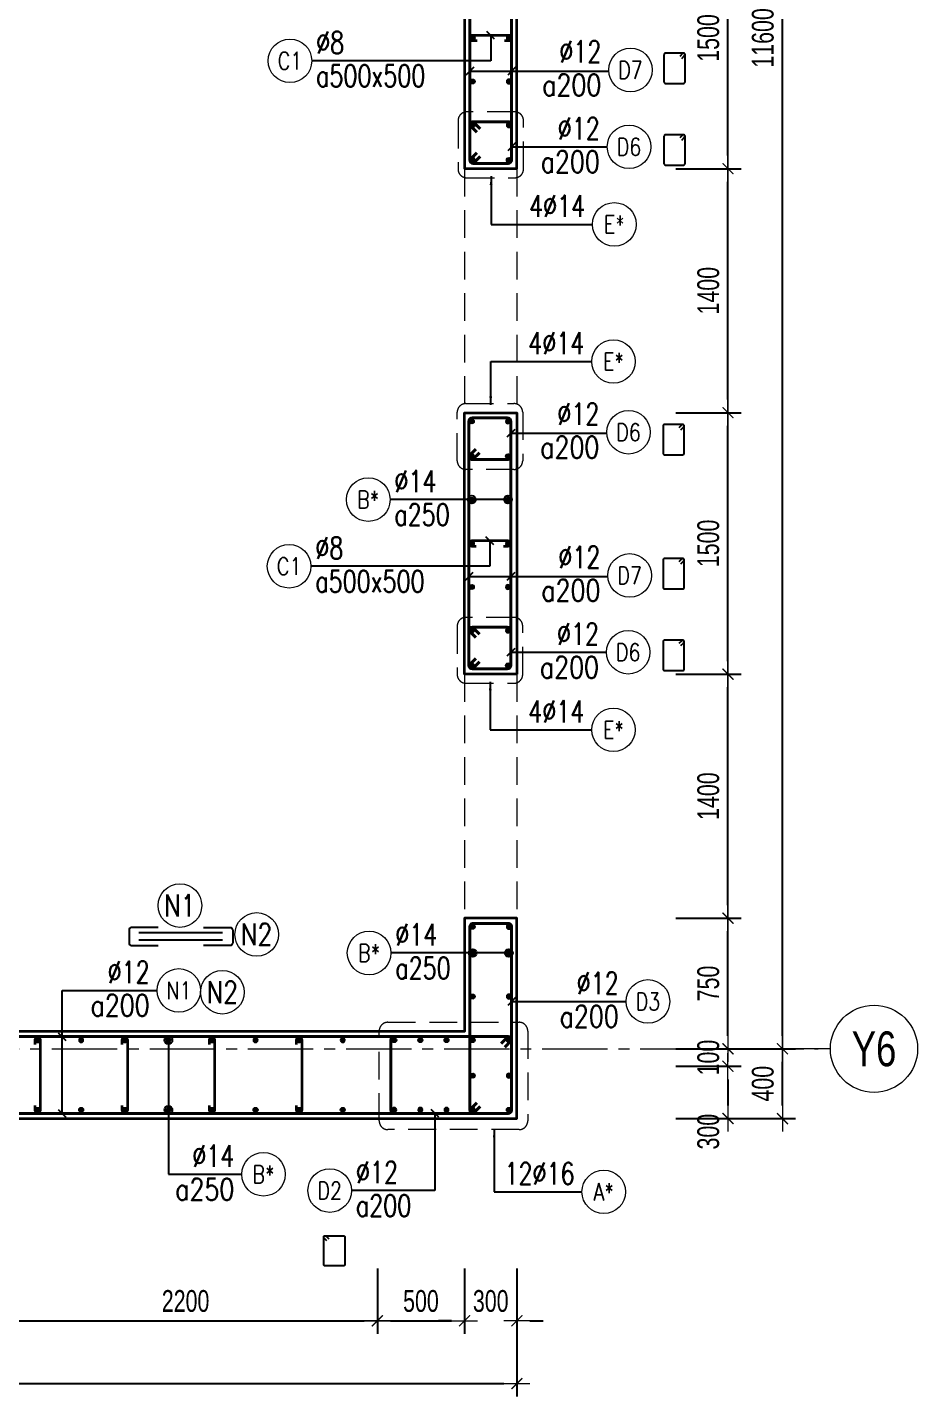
# Model space of a CAD drawing. Header units: millimetres. Extents: x 988833 to 1318015, y -9365 to 47591.
# Drawn here: x 1162443 to 1167549, y 31414 to 39270 of the extents above; entities that cross this region are included whole.
import ezdxf
from ezdxf.enums import TextEntityAlignment as Align

# ---------------------------------------------------------------- set-up
doc = ezdxf.new("R2010")
doc.units = ezdxf.units.MM
doc.header["$MEASUREMENT"] = 0
for name, pattern in [('HIDDEN', [9.525, 6.35, -3.175]), ('HIDDEN2', [4.7625, 3.175, -1.5875]), ('OF_Grid_1$0$CENTER2', [1.125, 0.75, -0.125, 0.125, -0.125])]:
    doc.linetypes.add(name, pattern=pattern)
doc.layers.get('0').update_dxf_attribs({"lineweight": 20})
doc.layers.get('Defpoints').update_dxf_attribs({"color": 151, "lineweight": 9})
doc.layers.add('Hidden', color=9, linetype='HIDDEN')
doc.layers.add('Ligature', color=1, linetype='Continuous')
for name, color, linetype, lineweight in [('KC-LEADER', 153, 'Continuous', 18), ('KC-THEP', 6, 'Continuous', 40), ('NDC_S_BEAM', 3, 'HIDDEN2', 20), ('NDC_S_DIM', 1, 'Continuous', 15), ('NDC_S_HIDDEN', 8, 'HIDDEN2', 13), ('NDC_S_LEADER', 1, 'Continuous', 15), ('NDC_S_REBAR', 4, 'Continuous', 35), ('NDC_S_STIRRUP', 4, 'Continuous', 40), ('NDC_S_VN TEXT', 7, 'Continuous', 20), ('NDC_S_WALL', 6, 'Continuous', 35), ('OF_Grid_1$0$NDC_S_AXIS', 5, 'OF_Grid_1$0$CENTER2', 13), ('OF_Grid_1$0$NDC_S_SYMBOL', 1, 'Continuous', 15), ('OF_Grid_1$0$NDC_S_TEXT SYMBOL', 7, 'Continuous', 20)]:
    doc.layers.add(name, color=color, linetype=linetype, lineweight=lineweight)
doc.styles.add('NDC_ARIAL', font='arial.ttf', dxfattribs={"width": 0.85})
doc.styles.add('NDC_DIM', font='', dxfattribs={"width": 0.75})
doc.styles.add('NDC_EN TXT', font='romans.shx', dxfattribs={"width": 0.8})
doc.styles.add('OF_Grid_1$0$NDC_ANNO', font='', dxfattribs={"width": 0.8})
doc.styles.get('NDC_DIM').set_extended_font_data('Dotum')
doc.styles.get('OF_Grid_1$0$NDC_ANNO').set_extended_font_data('Dotum')
doc.dimstyles.new('NDC_1-50', dxfattribs={"dimscale": 50, "dimtxt": 2.5, "dimasz": 1, "dimexe": 1.5, "dimexo": 0, "dimgap": 0.8, "dimtad": 1, "dimdec": 0, "dimdsep": 46, "dimtxsty": 'NDC_ARIAL', "dimblk": 'DIMMARK', "dimcen": 49999.938995, "dimdle": 1.5, "dimclrd": 1, "dimclre": 1, "dimclrt": 3, "dimadec": 0, "dimazin": 0, "dimtfac": 1, "dimtdec": 0, "dimtix": 1, "dimtmove": 2, "dimatfit": 3, "dimfxl": 1, "dimarcsym": 0})
doc.dimstyles.new('NDC_dim_30', dxfattribs={"dimscale": 30, "dimtxt": 2.5, "dimasz": 1.5, "dimexe": 1.5, "dimexo": 2.5, "dimgap": 1, "dimtad": 1, "dimdec": 0, "dimzin": 0, "dimdsep": 46, "dimtxsty": 'NDC_DIM', "dimblk": 'DIMMARK', "dimcen": 0.09, "dimdle": 1.2, "dimclrd": 1, "dimclre": 1, "dimclrt": 3, "dimadec": 0, "dimazin": 0, "dimtfac": 1, "dimtdec": 0, "dimtix": 1, "dimtofl": 0, "dimtmove": 0, "dimatfit": 3, "dimfxl": 6, "dimfxlon": 1, "dimtolj": 1, "dimtzin": 0, "dimarcsym": 0})
doc.dimstyles.new('NDC_dim_50', dxfattribs={"dimscale": 50, "dimtxt": 2.5, "dimasz": 1.5, "dimexe": 1.5, "dimexo": 2.5, "dimgap": 1, "dimtad": 1, "dimdec": 0, "dimzin": 0, "dimdsep": 46, "dimtxsty": 'NDC_DIM', "dimblk": 'DIMMARK', "dimcen": 0.09, "dimdle": 1.2, "dimclrd": 1, "dimclre": 1, "dimclrt": 3, "dimadec": 0, "dimazin": 0, "dimtfac": 1, "dimtdec": 0, "dimtix": 1, "dimtofl": 0, "dimtmove": 0, "dimatfit": 3, "dimfxl": 6, "dimfxlon": 1, "dimtolj": 1, "dimtzin": 0, "dimarcsym": 0})

# ---------------------------------------------------------------- blocks, each defined once
blk = doc.blocks.new('THEP')
at = {"layer": 'KC-LEADER', "color": 6}
blk.add_circle((0, 0), 14, dxfattribs=at)
at = {"layer": 'KC-THEP'}
for p, q in [((-14, 0), (14, 0)), ((9.9, 9.9), (-9.9, -9.9)), ((-9.9, 9.9), (9.9, -9.9)), ((0, 14), (0, -14))]:
    blk.add_line(p, q, dxfattribs=at)
blk = doc.blocks.new('DIMMARK')
at = {"layer": 'NDC_S_DIM', "color": 1}
blk.add_line((-1.5, 0), (1, 0), dxfattribs=at)
at = {"layer": 'NDC_S_DIM', "color": 2, "const_width": 0.1}
blk.add_lwpolyline([(-0.42, -0.42), (0.42, 0.42)], dxfattribs=at)
blk = doc.blocks.new('*U10')
blk.add_circle((2.5, 0), 2.5)
at = {"layer": 'NDC_S_VN TEXT', "color": 3, "style": 'NDC_EN TXT'}
for tag, width, p in [('DK2', 0.75, (-0.85, 0.85)), ('KC2', 0.8, (-0.85, -2.97))]:
    blk.add_attdef(tag, text='', height=2.5, dxfattribs=dict(at, width=width)).set_placement(p, align=Align.RIGHT)
at = {"layer": 'NDC_S_VN TEXT', "color": 7, "style": 'NDC_EN TXT', "width": 0.8}
blk.add_attdef('SH3', text='', height=2, dxfattribs=at).set_placement((2.5, 0), align=Align.MIDDLE)
blk = doc.blocks.new('A$C7BC65A55')
at = {"layer": 'Ligature'}
for p, q in [((-15.2, 372, 0), (-15.2, 38.5, 0)), ((15.2, 372, 0), (15.2, 38.5, 0))]:
    blk.add_line(p, q, dxfattribs=at)
for points in [[(-36.2, 296.5), (-36.2, 400.9, -0.414214), (-24, 413.1), (24, 413.1, -0.414214), (36.2, 400.9), (36.2, 296.5)], [(-36.2, 116.5), (-36.2, 12.2, 0.414214), (-24, 0), (24, 0, 0.414214), (36.2, 12.2), (36.2, 116.5)]]:
    blk.add_lwpolyline(points, format="xyb", dxfattribs=at)
blk = doc.blocks.new('*U9')
blk.add_circle((2.5, 0), 2.5)
at = {"layer": 'NDC_S_VN TEXT', "color": 3, "style": 'NDC_EN TXT', "width": 0.75}
blk.add_attdef('DK2', text='', height=2.5, dxfattribs=at).set_placement((-0.85, 0.85), align=Align.RIGHT)
at = {"layer": 'NDC_S_VN TEXT', "color": 7, "style": 'NDC_EN TXT', "width": 0.8}
blk.add_attdef('SH3', text='', height=2, dxfattribs=at).set_placement((2.5, 0), align=Align.MIDDLE)
blk = doc.blocks.new('*U11')
blk.add_circle((-2.5, 0), 2.5)
at = {"layer": 'NDC_S_VN TEXT', "color": 3, "style": 'NDC_EN TXT', "width": 0.75}
for tag, p in [('DK1', (0.5, 0.85)), ('KC1', (0.5, -2.97))]:
    blk.add_attdef(tag, p, '', height=2.5, dxfattribs=at)
at = {"layer": 'NDC_S_VN TEXT', "color": 7, "style": 'NDC_EN TXT', "width": 0.8}
blk.add_attdef('SH2', text='', height=2, dxfattribs=at).set_placement((-2.5, 0), align=Align.MIDDLE)
blk = doc.blocks.new('*D759')
at = {"layer": 'Defpoints', "color": 0, "transparency": 16777216}
for p in [(1162250.5, 33509.4), (1164450.2, 33457.8), (1164450.2, 31849.5)]:
    blk.add_point(p, dxfattribs=at)
at = {"layer": 'NDC_S_DIM', "color": 1, "lineweight": -2, "transparency": 16777216}
for p, q in [((1162250.5, 32149.5), (1162250.5, 31774.5)), ((1164450.2, 32149.5), (1164450.2, 31774.5)), ((1162325.5, 31849.5), (1164375.2, 31849.5))]:
    blk.add_line(p, q, dxfattribs=at)
at = {"layer": 'NDC_S_DIM', "color": 1, "lineweight": -2, "transparency": 16777216, "xscale": 75, "yscale": 75, "zscale": 75, "rotation": 180}
blk.add_blockref('DIMMARK', (1162250.5, 31849.5), dxfattribs=at)
at = {"layer": 'NDC_S_DIM', "color": 1, "lineweight": -2, "transparency": 16777216, "xscale": 75, "yscale": 75, "zscale": 75}
blk.add_blockref('DIMMARK', (1164450.2, 31849.5), dxfattribs=at)
at = {"layer": 'NDC_S_DIM', "color": 3, "transparency": 16777216, "insert": (1163350.3, 31962.1), "char_height": 125, "attachment_point": 5, "style": 'NDC_DIM'}
blk.add_mtext('\\A1;2200', dxfattribs=at)
blk = doc.blocks.new('*D760')
at = {"layer": 'Defpoints', "color": 0, "transparency": 16777216}
for p in [(1164950.5, 33509.4), (1164450.2, 33457.8), (1164950.5, 31849.5)]:
    blk.add_point(p, dxfattribs=at)
at = {"layer": 'NDC_S_DIM', "color": 1, "lineweight": -2, "transparency": 16777216}
for p, q in [((1164450.2, 32149.5), (1164450.2, 31774.5)), ((1164950.5, 32149.5), (1164950.5, 31774.5)), ((1164525.2, 31849.5), (1164875.5, 31849.5))]:
    blk.add_line(p, q, dxfattribs=at)
at = {"layer": 'NDC_S_DIM', "color": 1, "lineweight": -2, "transparency": 16777216, "xscale": 75, "yscale": 75, "zscale": 75, "rotation": 180}
blk.add_blockref('DIMMARK', (1164450.2, 31849.5), dxfattribs=at)
at = {"layer": 'NDC_S_DIM', "color": 1, "lineweight": -2, "transparency": 16777216, "xscale": 75, "yscale": 75, "zscale": 75}
blk.add_blockref('DIMMARK', (1164950.5, 31849.5), dxfattribs=at)
at = {"layer": 'NDC_S_DIM', "color": 3, "transparency": 16777216, "insert": (1164700.3, 31962.1), "char_height": 125, "attachment_point": 5, "style": 'NDC_DIM'}
blk.add_mtext('\\A1;500', dxfattribs=at)
blk = doc.blocks.new('*D761')
at = {"layer": 'Defpoints', "color": 0, "transparency": 16777216}
for p in [(1164950.5, 33509.4), (1165250.5, 33009.4), (1165250.5, 31849.5)]:
    blk.add_point(p, dxfattribs=at)
at = {"layer": 'NDC_S_DIM', "color": 1, "lineweight": -2, "transparency": 16777216}
for p, q in [((1164950.5, 32149.5), (1164950.5, 31774.5)), ((1165250.5, 32149.5), (1165250.5, 31774.5)), ((1164875.5, 31849.5), (1164800.5, 31849.5)), ((1165325.5, 31849.5), (1165400.5, 31849.5))]:
    blk.add_line(p, q, dxfattribs=at)
at = {"layer": 'NDC_S_DIM', "color": 1, "lineweight": -2, "transparency": 16777216, "xscale": 75, "yscale": 75, "zscale": 75}
blk.add_blockref('DIMMARK', (1164950.5, 31849.5), dxfattribs=at)
at = {"layer": 'NDC_S_DIM', "color": 1, "lineweight": -2, "transparency": 16777216, "xscale": 75, "yscale": 75, "zscale": 75, "rotation": 180}
blk.add_blockref('DIMMARK', (1165250.5, 31849.5), dxfattribs=at)
at = {"layer": 'NDC_S_DIM', "color": 3, "transparency": 16777216, "insert": (1165100.5, 31962.1), "char_height": 125, "attachment_point": 5, "style": 'NDC_DIM'}
blk.add_mtext('\\A1;300', dxfattribs=at)
blk = doc.blocks.new('*D762')
at = {"layer": 'Defpoints', "color": 0, "transparency": 16777216}
for p in [(1158950.5, 33009.4), (1165250.5, 33009.4), (1165250.5, 31489.2)]:
    blk.add_point(p, dxfattribs=at)
at = {"layer": 'NDC_S_DIM', "color": 1, "lineweight": -2, "transparency": 16777216}
for p, q in [((1158950.5, 31789.2), (1158950.5, 31414.2)), ((1165250.5, 31789.2), (1165250.5, 31414.2)), ((1159025.5, 31489.2), (1165175.5, 31489.2))]:
    blk.add_line(p, q, dxfattribs=at)
at = {"layer": 'NDC_S_DIM', "color": 1, "lineweight": -2, "transparency": 16777216, "xscale": 75, "yscale": 75, "zscale": 75, "rotation": 180}
blk.add_blockref('DIMMARK', (1158950.5, 31489.2), dxfattribs=at)
at = {"layer": 'NDC_S_DIM', "color": 1, "lineweight": -2, "transparency": 16777216, "xscale": 75, "yscale": 75, "zscale": 75}
blk.add_blockref('DIMMARK', (1165250.5, 31489.2), dxfattribs=at)
at = {"layer": 'NDC_S_DIM', "color": 3, "transparency": 16777216, "insert": (1162100.5, 31601.7), "char_height": 125, "attachment_point": 5, "style": 'NDC_DIM'}
blk.add_mtext('\\A1;6300', dxfattribs=at)
blk = doc.blocks.new('*D731')
at = {"layer": 'Defpoints', "color": 0, "ltscale": 200, "transparency": 16777216}
for p in [(1165250.5, 33409.4), (1165250.5, 33309.4), (1166461.3, 33309.4)]:
    blk.add_point(p, dxfattribs=at)
at = {"layer": 'NDC_S_DIM', "color": 1, "lineweight": -2, "ltscale": 200, "transparency": 16777216}
for p, q in [((1166461.3, 33484.4), (1166461.3, 33559.4)), ((1166161.3, 33409.4), (1166536.3, 33409.4)), ((1166161.3, 33309.4), (1166536.3, 33309.4)), ((1166461.3, 33234.4), (1166461.3, 33159.4))]:
    blk.add_line(p, q, dxfattribs=at)
at = {"layer": 'NDC_S_DIM', "color": 1, "lineweight": -2, "ltscale": 200, "transparency": 16777216, "xscale": 75, "yscale": 75, "zscale": 75}
for p, rotation in [((1166461.3, 33409.4), 270), ((1166461.3, 33309.4), 90)]:
    blk.add_blockref('DIMMARK', p, dxfattribs=dict(at, rotation=rotation))
at = {"layer": 'NDC_S_DIM', "color": 3, "ltscale": 200, "transparency": 16777216, "insert": (1166348.7, 33359.4), "char_height": 125, "attachment_point": 5, "rotation": 90, "style": 'NDC_DIM'}
blk.add_mtext('\\A1;100', dxfattribs=at)
blk = doc.blocks.new('*D732')
at = {"layer": 'Defpoints', "color": 0, "ltscale": 200, "transparency": 16777216}
for p in [(1165250.5, 33309.4), (1165250.5, 33009.4), (1166461.3, 33009.4)]:
    blk.add_point(p, dxfattribs=at)
at = {"layer": 'NDC_S_DIM', "color": 1, "lineweight": -2, "ltscale": 200, "transparency": 16777216}
for p, q in [((1166161.3, 33309.4), (1166536.3, 33309.4)), ((1166461.3, 33234.4), (1166461.3, 33084.4)), ((1166161.3, 33009.4), (1166536.3, 33009.4))]:
    blk.add_line(p, q, dxfattribs=at)
at = {"layer": 'NDC_S_DIM', "color": 1, "lineweight": -2, "ltscale": 200, "transparency": 16777216, "xscale": 75, "yscale": 75, "zscale": 75}
for p, rotation in [((1166461.3, 33309.4), 90), ((1166461.3, 33009.4), 270)]:
    blk.add_blockref('DIMMARK', p, dxfattribs=dict(at, rotation=rotation))
at = {"layer": 'NDC_S_DIM', "color": 3, "ltscale": 200, "transparency": 16777216, "insert": (1166348.7, 32934.4), "char_height": 125, "attachment_point": 5, "rotation": 90, "style": 'NDC_DIM'}
blk.add_mtext('\\A1;300', dxfattribs=at)
blk = doc.blocks.new('*D733')
at = {"layer": 'Defpoints', "color": 0, "ltscale": 200, "transparency": 16777216}
for p in [(1165250.5, 33409.7), (1166773.9, 33409.7), (1165250.5, 33009.4)]:
    blk.add_point(p, dxfattribs=at)
at = {"layer": 'NDC_S_DIM', "color": 1, "lineweight": -2, "ltscale": 200, "transparency": 16777216}
for p, q in [((1166473.9, 33409.7), (1166848.9, 33409.7)), ((1166773.9, 33084.4), (1166773.9, 33334.7)), ((1166473.9, 33009.4), (1166848.9, 33009.4))]:
    blk.add_line(p, q, dxfattribs=at)
at = {"layer": 'NDC_S_DIM', "color": 1, "lineweight": -2, "ltscale": 200, "transparency": 16777216, "xscale": 75, "yscale": 75, "zscale": 75}
for p, rotation in [((1166773.9, 33409.7), 90), ((1166773.9, 33009.4), 270)]:
    blk.add_blockref('DIMMARK', p, dxfattribs=dict(at, rotation=rotation))
at = {"layer": 'NDC_S_DIM', "color": 3, "ltscale": 200, "transparency": 16777216, "insert": (1166661.3, 33209.6), "char_height": 125, "attachment_point": 5, "rotation": 90, "style": 'NDC_DIM'}
blk.add_mtext('\\A1;400', dxfattribs=at)
blk = doc.blocks.new('*D734')
at = {"layer": 'Defpoints', "color": 0, "ltscale": 200, "transparency": 16777216}
for p in [(1165250.5, 45009.4), (1166773.9, 45009.4), (1165250.5, 33409.7)]:
    blk.add_point(p, dxfattribs=at)
at = {"layer": 'NDC_S_DIM', "color": 1, "lineweight": -2, "ltscale": 200, "transparency": 16777216}
for p, q in [((1166473.9, 45009.4), (1166848.9, 45009.4)), ((1166773.9, 33484.7), (1166773.9, 44934.4)), ((1166473.9, 33409.7), (1166848.9, 33409.7))]:
    blk.add_line(p, q, dxfattribs=at)
at = {"layer": 'NDC_S_DIM', "color": 1, "lineweight": -2, "ltscale": 200, "transparency": 16777216, "xscale": 75, "yscale": 75, "zscale": 75}
for p, rotation in [((1166773.9, 45009.4), 90), ((1166773.9, 33409.7), 270)]:
    blk.add_blockref('DIMMARK', p, dxfattribs=dict(at, rotation=rotation))
at = {"layer": 'NDC_S_DIM', "color": 3, "ltscale": 200, "transparency": 16777216, "insert": (1166661.3, 39209.6), "char_height": 125, "attachment_point": 5, "rotation": 90, "style": 'NDC_DIM'}
blk.add_mtext('\\A1;11600', dxfattribs=at)
blk = doc.blocks.new('*U57')
at = {"layer": 'OF_Grid_1$0$NDC_S_SYMBOL'}
blk.add_line((-5, 0), (-9, 0), dxfattribs=at)
blk.add_circle((0, 0), 5, dxfattribs=at)
at = {"layer": 'OF_Grid_1$0$NDC_S_TEXT SYMBOL', "color": 7, "style": 'OF_Grid_1$0$NDC_ANNO', "width": 0.8}
blk.add_attdef('GRID', text='', height=4, rotation=90, dxfattribs=at).set_placement((0, 0), align=Align.MIDDLE)
blk = doc.blocks.new('*D745')
at = {"layer": 'Defpoints', "color": 0, "ltscale": 200, "transparency": 16777216}
for p in [(1165250.5, 34159.4), (1166461.3, 34159.4), (1165250.5, 33409.4)]:
    blk.add_point(p, dxfattribs=at)
at = {"layer": 'NDC_S_DIM', "color": 1, "lineweight": -2, "ltscale": 200, "transparency": 16777216}
for p, q in [((1166161.3, 34159.4), (1166536.3, 34159.4)), ((1166461.3, 33484.4), (1166461.3, 34084.4)), ((1166161.3, 33409.4), (1166536.3, 33409.4))]:
    blk.add_line(p, q, dxfattribs=at)
at = {"layer": 'NDC_S_DIM', "color": 1, "lineweight": -2, "ltscale": 200, "transparency": 16777216, "xscale": 75, "yscale": 75, "zscale": 75}
for p, rotation in [((1166461.3, 34159.4), 90), ((1166461.3, 33409.4), 270)]:
    blk.add_blockref('DIMMARK', p, dxfattribs=dict(at, rotation=rotation))
at = {"layer": 'NDC_S_DIM', "color": 3, "ltscale": 200, "transparency": 16777216, "insert": (1166348.7, 33784.4), "char_height": 125, "attachment_point": 5, "rotation": 90, "style": 'NDC_DIM'}
blk.add_mtext('\\A1;750', dxfattribs=at)
blk = doc.blocks.new('*D746')
at = {"layer": 'Defpoints', "color": 0, "ltscale": 200, "transparency": 16777216}
for p in [(1165245.6, 35559.4), (1166461.3, 35559.4), (1165250.5, 34159.4)]:
    blk.add_point(p, dxfattribs=at)
at = {"layer": 'NDC_S_DIM', "color": 1, "lineweight": -2, "ltscale": 200, "transparency": 16777216}
for p, q in [((1166161.3, 35559.4), (1166536.3, 35559.4)), ((1166461.3, 34234.4), (1166461.3, 35484.4)), ((1166161.3, 34159.4), (1166536.3, 34159.4))]:
    blk.add_line(p, q, dxfattribs=at)
at = {"layer": 'NDC_S_DIM', "color": 1, "lineweight": -2, "ltscale": 200, "transparency": 16777216, "xscale": 75, "yscale": 75, "zscale": 75}
for p, rotation in [((1166461.3, 35559.4), 90), ((1166461.3, 34159.4), 270)]:
    blk.add_blockref('DIMMARK', p, dxfattribs=dict(at, rotation=rotation))
at = {"layer": 'NDC_S_DIM', "color": 3, "ltscale": 200, "transparency": 16777216, "insert": (1166348.7, 34859.4), "char_height": 125, "attachment_point": 5, "rotation": 90, "style": 'NDC_DIM'}
blk.add_mtext('\\A1;1400', dxfattribs=at)
blk = doc.blocks.new('*D747')
at = {"layer": 'Defpoints', "color": 0, "ltscale": 200, "transparency": 16777216}
for p in [(1165245.6, 37059.4), (1166461.3, 37059.4), (1165245.6, 35559.4)]:
    blk.add_point(p, dxfattribs=at)
at = {"layer": 'NDC_S_DIM', "color": 1, "lineweight": -2, "ltscale": 200, "transparency": 16777216}
for p, q in [((1166161.3, 37059.4), (1166536.3, 37059.4)), ((1166461.3, 35634.4), (1166461.3, 36984.4)), ((1166161.3, 35559.4), (1166536.3, 35559.4))]:
    blk.add_line(p, q, dxfattribs=at)
at = {"layer": 'NDC_S_DIM', "color": 1, "lineweight": -2, "ltscale": 200, "transparency": 16777216, "xscale": 75, "yscale": 75, "zscale": 75}
for p, rotation in [((1166461.3, 37059.4), 90), ((1166461.3, 35559.4), 270)]:
    blk.add_blockref('DIMMARK', p, dxfattribs=dict(at, rotation=rotation))
at = {"layer": 'NDC_S_DIM', "color": 3, "ltscale": 200, "transparency": 16777216, "insert": (1166348.7, 36309.4), "char_height": 125, "attachment_point": 5, "rotation": 90, "style": 'NDC_DIM'}
blk.add_mtext('\\A1;1500', dxfattribs=at)
blk = doc.blocks.new('*D748')
at = {"layer": 'Defpoints', "color": 0, "ltscale": 200, "transparency": 16777216}
for p in [(1165196.8, 38459.4), (1166461.3, 38459.4), (1165245.6, 37059.4)]:
    blk.add_point(p, dxfattribs=at)
at = {"layer": 'NDC_S_DIM', "color": 1, "lineweight": -2, "ltscale": 200, "transparency": 16777216}
for p, q in [((1166161.3, 38459.4), (1166536.3, 38459.4)), ((1166461.3, 37134.4), (1166461.3, 38384.4)), ((1166161.3, 37059.4), (1166536.3, 37059.4))]:
    blk.add_line(p, q, dxfattribs=at)
at = {"layer": 'NDC_S_DIM', "color": 1, "lineweight": -2, "ltscale": 200, "transparency": 16777216, "xscale": 75, "yscale": 75, "zscale": 75}
for p, rotation in [((1166461.3, 38459.4), 90), ((1166461.3, 37059.4), 270)]:
    blk.add_blockref('DIMMARK', p, dxfattribs=dict(at, rotation=rotation))
at = {"layer": 'NDC_S_DIM', "color": 3, "ltscale": 200, "transparency": 16777216, "insert": (1166348.7, 37759.4), "char_height": 125, "attachment_point": 5, "rotation": 90, "style": 'NDC_DIM'}
blk.add_mtext('\\A1;1400', dxfattribs=at)
blk = doc.blocks.new('*D749')
at = {"layer": 'Defpoints', "color": 0, "ltscale": 200, "transparency": 16777216}
for p in [(1165196.8, 39959.4), (1166461.3, 39959.4), (1165196.8, 38459.4)]:
    blk.add_point(p, dxfattribs=at)
at = {"layer": 'NDC_S_DIM', "color": 1, "lineweight": -2, "ltscale": 200, "transparency": 16777216}
for p, q in [((1166161.3, 39959.4), (1166536.3, 39959.4)), ((1166461.3, 38534.4), (1166461.3, 39884.4)), ((1166161.3, 38459.4), (1166536.3, 38459.4))]:
    blk.add_line(p, q, dxfattribs=at)
at = {"layer": 'NDC_S_DIM', "color": 1, "lineweight": -2, "ltscale": 200, "transparency": 16777216, "xscale": 75, "yscale": 75, "zscale": 75}
for p, rotation in [((1166461.3, 39959.4), 90), ((1166461.3, 38459.4), 270)]:
    blk.add_blockref('DIMMARK', p, dxfattribs=dict(at, rotation=rotation))
at = {"layer": 'NDC_S_DIM', "color": 3, "ltscale": 200, "transparency": 16777216, "insert": (1166348.7, 39209.4), "char_height": 125, "attachment_point": 5, "rotation": 90, "style": 'NDC_DIM'}
blk.add_mtext('\\A1;1500', dxfattribs=at)

msp = doc.modelspace()

# ---------------------------------------------------------------- linework, layer by layer
for centre in [(1163318.1, 34231.6), (1163758.2, 34065.9), (1163561.4, 33734.4)]:
    msp.add_circle(centre, 125)
at = {"layer": 'Ligature'}
for points in [[(1166196.5, 39092.5), (1166212.5, 39108.5, 0.668179), (1166206.7, 39122.4), (1166102.1, 39122.4, 0.414214), (1166093.9, 39114.2), (1166093.9, 38957.1, 0.414214), (1166102.1, 38949), (1166206.7, 38949, 0.414214), (1166214.9, 38957.1), (1166214.9, 39114.2, 0.668179), (1166200.9, 39120), (1166185, 39104)], [(1166196.5, 38623.9), (1166212.5, 38639.9, 0.668179), (1166206.7, 38653.8), (1166102.1, 38653.8, 0.414214), (1166093.9, 38645.7), (1166093.9, 38488.5, 0.414214), (1166102.1, 38480.4), (1166206.7, 38480.4, 0.414214), (1166214.9, 38488.5), (1166214.9, 38645.7, 0.668179), (1166200.9, 38651.4), (1166185, 38635.5)], [(1166191.7, 36961.6), (1166207.6, 36977.6, 0.668179), (1166201.9, 36991.5), (1166097.2, 36991.5, 0.414214), (1166089.1, 36983.4), (1166089.1, 36826.3, 0.414214), (1166097.2, 36818.1), (1166201.9, 36818.1, 0.414214), (1166210, 36826.3), (1166210, 36983.4, 0.668179), (1166196.1, 36989.1), (1166180.1, 36973.2)], [(1166191.7, 36192.5), (1166207.6, 36208.5, 0.668179), (1166201.8, 36222.4), (1166097.2, 36222.4, 0.414214), (1166089.1, 36214.2), (1166089.1, 36057.1, 0.414214), (1166097.2, 36049), (1166201.8, 36049, 0.414214), (1166210, 36057.1), (1166210, 36214.2, 0.668179), (1166196.1, 36220), (1166180.1, 36204)], [(1166191.7, 35723.9), (1166207.6, 35739.9, 0.668179), (1166201.8, 35753.8), (1166097.2, 35753.8, 0.414214), (1166089.1, 35745.7), (1166089.1, 35588.5, 0.414214), (1166097.2, 35580.4), (1166201.8, 35580.4, 0.414214), (1166210, 35588.5), (1166210, 35745.7, 0.668179), (1166196.1, 35751.4), (1166180.1, 35735.5)], [(1164160.8, 32307.6), (1164144.9, 32323.5, -0.668179), (1164150.7, 32337.5), (1164255.3, 32337.5, -0.414214), (1164263.4, 32329.3), (1164263.4, 32172.2, -0.414214), (1164255.3, 32164), (1164150.7, 32164, -0.414214), (1164142.5, 32172.2), (1164142.5, 32329.3, -0.668179), (1164156.4, 32335.1), (1164172.4, 32319.1)]]:
    msp.add_lwpolyline(points, format="xyb", dxfattribs=at)
at = {"layer": 'NDC_S_BEAM', "ltscale": 50}
for p, q in [((1164950.5, 38459.4), (1164950.5, 37059.4)), ((1165250.5, 38459.4), (1165250.5, 37059.4)), ((1164950.5, 35559.4), (1164950.5, 34159.4)), ((1165250.5, 35559.4), (1165250.5, 34159.4))]:
    msp.add_line(p, q, dxfattribs=at)
at = {"layer": 'NDC_S_HIDDEN', "ltscale": 50}
for points in [[(1164962.9, 38407.4), (1165238.7, 38407.4, 0.414214), (1165288.7, 38457.4), (1165288.7, 38734.9, 0.414214), (1165238.7, 38784.9), (1164962.9, 38784.9, 0.414214), (1164912.9, 38734.9), (1164912.9, 38457.4, 0.414214)], [(1164958, 37111.5), (1165233.9, 37111.5, -0.414214), (1165283.9, 37061.5), (1165283.9, 36783.9, -0.414214), (1165233.9, 36733.9), (1164958, 36733.9, -0.414214), (1164908, 36783.9), (1164908, 37061.5, -0.414214)], [(1164958, 35507.4), (1165233.9, 35507.4, 0.414214), (1165283.9, 35557.4), (1165283.9, 35834.9, 0.414214), (1165233.9, 35884.9), (1164958, 35884.9, 0.414214), (1164908, 35834.9), (1164908, 35557.4, 0.414214)], [(1165262.9, 32946), (1164510.7, 32946, -0.414214), (1164460.7, 32996), (1164460.7, 33511.8, -0.414214), (1164510.7, 33561.8), (1165262.9, 33561.8, -0.414214), (1165312.9, 33511.8), (1165312.9, 32996, -0.414214)]]:
    msp.add_lwpolyline(points, format="xyb", close=True, dxfattribs=at)
at = {"layer": 'NDC_S_REBAR'}
for points in [[(1165179, 39194.4), (1165204, 39194.4, 1), (1165204, 39224.4), (1164997, 39224.4, 1), (1164997, 39194.4), (1165022, 39194.4)], [(1165174.2, 36294.4), (1165199.2, 36294.4, 1), (1165199.2, 36324.4), (1164992.1, 36324.4, 1), (1164992.1, 36294.4), (1165017.1, 36294.4)], [(1162486.7, 33434.4), (1162486.7, 33459.4, -1), (1162516.7, 33459.4), (1162516.7, 33059.4, -1), (1162486.7, 33059.4), (1162486.7, 33084.4)], [(1162986.7, 33434.4), (1162986.7, 33459.4, -1), (1163016.7, 33459.4), (1163016.7, 33059.4, -1), (1162986.7, 33059.4), (1162986.7, 33084.4)], [(1163486.7, 33434.4), (1163486.7, 33459.4, -1), (1163516.7, 33459.4), (1163516.7, 33059.4, -1), (1163486.7, 33059.4), (1163486.7, 33084.4)], [(1163986.7, 33434.4), (1163986.7, 33459.4, -1), (1164016.7, 33459.4), (1164016.7, 33059.4, -1), (1163986.7, 33059.4), (1163986.7, 33084.4)]]:
    msp.add_lwpolyline(points, format="xyb", dxfattribs=at)
at = {"layer": 'NDC_S_STIRRUP'}
for points in [[(1165020.5, 38549.4), (1164980.5, 38509.4, 0.414214), (1165000.5, 38489.4), (1165200.5, 38489.4, 0.414214), (1165220.5, 38509.4), (1165220.5, 39909.4, 0.414214), (1165200.5, 39929.4), (1165000.5, 39929.4, 0.414214), (1164980.5, 39909.4), (1164980.5, 38509.4, 0.414214), (1165000.5, 38489.4), (1165040.5, 38529.4)], [(1165020.5, 38668.9), (1164980.5, 38708.9, -0.414214), (1165000.5, 38728.9), (1165200.5, 38728.9, -0.414214), (1165220.5, 38708.9), (1165220.5, 38509.4, -0.414214), (1165200.5, 38489.4), (1165000.5, 38489.4, -0.414214), (1164980.5, 38509.4), (1164980.5, 38708.9, -0.414214), (1165000.5, 38728.9), (1165040.5, 38688.9)], [(1165015.6, 35649.4), (1164975.6, 35609.4, 0.414214), (1164995.6, 35589.4), (1165195.6, 35589.4, 0.414214), (1165215.6, 35609.4), (1165215.6, 37009.4, 0.414214), (1165195.6, 37029.4), (1164995.6, 37029.4, 0.414214), (1164975.6, 37009.4), (1164975.6, 35609.4, 0.414214), (1164995.6, 35589.4), (1165035.6, 35629.4)], [(1165015.6, 36850), (1164975.6, 36810, 0.414214), (1164995.6, 36790), (1165195.6, 36790, 0.414214), (1165215.6, 36810), (1165215.6, 37009.4, 0.414214), (1165195.6, 37029.4), (1164995.6, 37029.4, 0.414214), (1164975.6, 37009.4), (1164975.6, 36810, 0.414214), (1164995.6, 36790), (1165035.6, 36830)], [(1165015.6, 35768.9), (1164975.6, 35808.9, -0.414214), (1164995.6, 35828.9), (1165195.6, 35828.9, -0.414214), (1165215.6, 35808.9), (1165215.6, 35609.4, -0.414214), (1165195.6, 35589.4), (1164995.6, 35589.4, -0.414214), (1164975.6, 35609.4), (1164975.6, 35808.9, -0.414214), (1164995.6, 35828.9), (1165035.6, 35788.9)], [(1165020.5, 33099.4), (1164980.5, 33059.4, 0.414214), (1165000.5, 33039.4), (1165200.5, 33039.4, 0.414214), (1165220.5, 33059.4), (1165220.5, 34109.4, 0.414214), (1165200.5, 34129.4), (1165000.5, 34129.4, 0.414214), (1164980.5, 34109.4), (1164980.5, 33059.4, 0.414214), (1165000.5, 33039.4), (1165040.5, 33079.4)], [(1165160.5, 33439.4), (1165200.5, 33479.4, -0.414214), (1165220.5, 33459.4), (1165220.5, 33059.4, -0.414214), (1165200.5, 33039.4), (1159000.5, 33039.4, -0.414214), (1158980.5, 33059.4), (1158980.5, 33459.4, -0.414214), (1159000.5, 33479.4), (1165200.5, 33479.4, -0.414214), (1165220.5, 33459.4), (1165180.5, 33419.4)], [(1165160.5, 33439.4), (1165200.5, 33479.4, -0.414214), (1165220.5, 33459.4), (1165220.5, 33059.4, -0.414214), (1165200.5, 33039.4), (1164547, 33039.4, -0.414214), (1164527, 33059.4), (1164527, 33459.4, -0.414214), (1164547, 33479.4), (1165200.5, 33479.4, -0.414214), (1165220.5, 33459.4), (1165180.5, 33419.4)]]:
    msp.add_lwpolyline(points, format="xyb", dxfattribs=at)
at = {"layer": 'NDC_S_WALL'}
for points in [[(1159250.5, 44259.5), (1159250.5, 44909.5), (1161950.5, 44909.5), (1161950.5, 33509.5), (1159250.5, 33509.5), (1159250.5, 34159.5), (1158950.5, 34159.5), (1158950.5, 33009.5), (1165250.5, 33009.5), (1165250.5, 33009.5), (1165250.5, 34159.5), (1164950.5, 34159.5), (1164950.5, 33509.5), (1164950.5, 33509.5), (1162250.5, 33509.5), (1162250.5, 44909.5), (1164950.5, 44909.5), (1164950.5, 44909.5), (1164950.5, 44259.5), (1165250.5, 44259.5), (1165250.5, 45409.5), (1165250.5, 45409.5), (1158950.5, 45409.5), (1158950.5, 44259.5)], [(1164950.5, 39959.5), (1164950.5, 38459.5), (1165250.5, 38459.5), (1165250.5, 39959.5), (1164950.5, 39959.5)], [(1165250.5, 35559.5), (1164950.5, 35559.5), (1164950.5, 37059.5), (1165250.5, 37059.5), (1165250.5, 35559.5)]]:
    msp.add_lwpolyline(points, dxfattribs=at)
at = {"layer": 'OF_Grid_1$0$NDC_S_AXIS', "ltscale": 500}
msp.add_line((1156958, 33409.4), (1166979.4, 33409.4), dxfattribs=at)

# ---------------------------------------------------------------- block references
at = {"layer": 'Hidden', "xscale": 1.44, "yscale": 1.44, "zscale": 1.44, "rotation": 270}
msp.add_blockref('A$C7BC65A55', (1163026, 34054.1, 0), dxfattribs=at)
at = {"layer": 'KC-THEP'}
for p, rotation in [((1164997, 39209.4), 189.6685644363809), ((1164997, 38959.4), 189.6685644363809), ((1164997, 38709.4), 189.6685644363809), ((1165204, 38509.4), 9.668564436380946), ((1164992.1, 37009.4), 189.6685644363809), ((1165199.2, 36809.4), 9.668564436380926), ((1164992.1, 36559.4), 189.6685644363809), ((1164992.1, 36309.4), 189.6685644363809), ((1164992.1, 36059.4), 189.6685644363809), ((1164992.1, 35809.4), 189.6685644363809), ((1165199.2, 35609.4), 9.668564436380946), ((1164997, 34109.4), 189.6685644363809), ((1164997, 33959.4), 189.6685644363809), ((1164997, 33709.4), 189.6685644363809), ((1164547, 33459.4), 189.6685644363809), ((1164697, 33459.4), 189.6685644363809), ((1164847, 33459.4), 189.6685644363809), ((1164997, 33459.4), 189.6685644363809), ((1164997, 33255.8), 189.6685644363809), ((1162501.7, 33059.4), 9.66856443638095), ((1162751.7, 33059.4), 9.66856443638095), ((1163001.7, 33059.4), 9.66856443638095), ((1163251.7, 33059.4), 9.66856443638095), ((1163501.7, 33059.4), 9.66856443638095), ((1163751.7, 33059.4), 9.66856443638095), ((1164001.7, 33059.4), 9.66856443638095), ((1164251.7, 33059.4), 9.66856443638095), ((1165204, 33059.4), 9.668564436380946)]:
    msp.add_blockref('THEP', p, dxfattribs=dict(at, rotation=rotation))
at = {"layer": 'KC-THEP', "xscale": -1}
for p, rotation in [((1165204, 39209.4), 170.331435563619), ((1165204, 38959.4), 170.331435563619), ((1165204, 38709.4), 170.331435563619), ((1164997, 38509.4), 350.3314355636191), ((1165199.2, 37009.4), 170.331435563619), ((1164992.1, 36809.4), 350.3314355636191), ((1165199.2, 36559.4), 170.331435563619), ((1165199.2, 36309.4), 170.331435563619), ((1165199.2, 36059.4), 170.331435563619), ((1165199.2, 35809.4), 170.331435563619), ((1164992.1, 35609.4), 350.3314355636191), ((1165204, 34109.4), 170.331435563619), ((1165204, 33959.4), 170.331435563619), ((1165204, 33709.4), 170.331435563619), ((1162501.7, 33459.4), 170.331435563619), ((1162751.7, 33459.4), 170.331435563619), ((1163001.7, 33459.4), 170.331435563619), ((1163251.7, 33459.4), 170.331435563619), ((1163501.7, 33459.4), 170.331435563619), ((1163751.7, 33459.4), 170.331435563619), ((1164001.7, 33459.4), 170.331435563619), ((1164251.7, 33459.4), 170.331435563619), ((1165204, 33459.4), 170.331435563619), ((1165204, 33255.8), 170.331435563619), ((1164547, 33059.4), 350.3314355636191), ((1164697, 33059.4), 350.3314355636191), ((1164847, 33059.4), 350.3314355636191), ((1164997, 33059.4), 350.3314355636191)]:
    msp.add_blockref('THEP', p, dxfattribs=dict(at, rotation=rotation))
at = {"layer": 'NDC_S_VN TEXT', "xscale": 50, "yscale": 50, "zscale": 50}
for name, p, values in [('*U11', (1164074.1, 39078.2), {'SH2': 'C1', 'DK1': '%%c8', 'KC1': 'a500x500'}), ('*U10', (1165777.2, 39025.6), {'SH3': 'D7', 'DK2': '%%c12', 'KC2': 'a200'}), ('*U10', (1165768.7, 38584.9), {'SH3': 'D6', 'DK2': '%%c12', 'KC2': 'a200'}), ('*U9', (1165684.4, 38139.9), {'SH3': 'E*', 'DK2': '4%%C14'}), ('*U9', (1165679.5, 37353), {'SH3': 'E*', 'DK2': '4%%C14'}), ('*U10', (1165765.8, 36947.3), {'SH3': 'D6', 'DK2': '%%c12', 'KC2': 'a200'}), ('*U11', (1164523.2, 36560.7), {'SH2': 'B*', 'DK1': '%%C14', 'KC1': 'a250'}), ('*U11', (1164069.2, 36178.2), {'SH2': 'C1', 'DK1': '%%c8', 'KC1': 'a500x500'}), ('*U10', (1165772.3, 36125.6), {'SH3': 'D7', 'DK2': '%%c12', 'KC2': 'a200'}), ('*U10', (1165763.9, 35684.9), {'SH3': 'D6', 'DK2': '%%c12', 'KC2': 'a200'}), ('*U9', (1165679.5, 35239.9), {'SH3': 'E*', 'DK2': '4%%C14'}), ('*U11', (1164528, 33959.4), {'SH2': 'B*', 'DK1': '%%C14', 'KC1': 'a250'}), ('*U10', (1163186.7, 33744.7), {'SH3': 'N1', 'DK2': '%%C12', 'KC2': 'a200'}), ('*U10', (1165877.3, 33681.4), {'SH3': 'D3', 'DK2': '%%C12', 'KC2': 'a200'}), ('*U10', (1163672.3, 32689.7), {'SH3': 'B*', 'DK2': '%%C14', 'KC2': 'a250'}), ('*U11', (1164302.1, 32596.2), {'SH2': 'D2', 'DK1': '%%C12', 'KC1': 'a200'}), ('*U9', (1165623.7, 32589.1), {'SH3': 'A*', 'DK2': '12%%C16'})]:
    msp.add_blockref(name, p, dxfattribs=at).add_auto_attribs(values)
at = {"layer": 'OF_Grid_1$0$NDC_S_AXIS'}
ref = msp.add_blockref('*U57', (1167298.9, 33409.7), dxfattribs=dict(at, xscale=50, yscale=50, zscale=50))
ref.add_attrib('GRID', 'Y6', dxfattribs={"layer": 'OF_Grid_1$0$NDC_S_TEXT SYMBOL', "color": 7, "height": 200, "style": 'OF_Grid_1$0$NDC_ANNO', "width": 0.8}).set_placement((1167298.9, 33409.7), align=Align.MIDDLE)

# ---------------------------------------------------------------- texts
at = {"layer": 'NDC_S_VN TEXT', "color": 7, "style": 'NDC_EN TXT', "width": 0.8}
for tag, p in [('N1', (1163318.1, 34231.6)), ('N2', (1163758.2, 34065.9)), ('N2', (1163561.4, 33734.4))]:
    msp.add_attdef(tag, text='3', height=125, dxfattribs=at).set_placement(p, align=Align.MIDDLE)

# ---------------------------------------------------------------- dimensions: what is measured, and where the dimension line sits
at = {"layer": 'NDC_S_DIM', "ltscale": 200}
for base, p1, p2, picture, middle in [((1166773.9, 45009.4), (1165250.5, 33409.7), (1165250.5, 45009.4), '*D734', (1166661.3, 39209.6)), ((1166461.3, 39959.4), (1165196.8, 38459.4), (1165196.8, 39959.4), '*D749', (1166348.7, 39209.4)), ((1166461.3, 38459.4), (1165245.6, 37059.4), (1165196.8, 38459.4), '*D748', (1166348.7, 37759.4)), ((1166461.3, 37059.4), (1165245.6, 35559.4), (1165245.6, 37059.4), '*D747', (1166348.7, 36309.4)), ((1166461.3, 35559.4), (1165250.5, 34159.4), (1165245.6, 35559.4), '*D746', (1166348.7, 34859.4)), ((1166461.3, 34159.4), (1165250.5, 33409.4), (1165250.5, 34159.4), '*D745', (1166348.7, 33784.4)), ((1166461.3, 33309.4), (1165250.5, 33409.4), (1165250.5, 33309.4), '*D731', (1166348.7, 33359.4))]:
    dim = msp.add_linear_dim(base=base, p1=p1, p2=p2, angle=90, dimstyle='NDC_dim_50', override={"dimtmove": 1}, dxfattribs=at)
    dim.commit()
    dim.dimension.update_dxf_attribs({"geometry": picture, "text_midpoint": middle})
at = {"layer": 'NDC_S_DIM'}
for base, p1, p2, picture, middle in [((1164450.2, 31849.5), (1162250.5, 33509.4), (1164450.2, 33457.8), '*D759', (1163350.3, 31962.1)), ((1164950.5, 31849.5), (1164450.2, 33457.8), (1164950.5, 33509.4), '*D760', (1164700.3, 31962.1)), ((1165250.5, 31849.5), (1164950.5, 33509.4), (1165250.5, 33009.4), '*D761', (1165100.5, 31962.1))]:
    dim = msp.add_linear_dim(base=base, p1=p1, p2=p2, dimstyle='NDC_dim_50', override={"dimtmove": 1}, dxfattribs=at)
    dim.commit()
    dim.dimension.update_dxf_attribs({"geometry": picture, "text_midpoint": middle})
at = {"layer": 'NDC_S_DIM', "ltscale": 200}
dim = msp.add_linear_dim(base=(1166773.9, 33409.7), p1=(1165250.5, 33009.4), p2=(1165250.5, 33409.7), angle=90, dimstyle='NDC_dim_50', dxfattribs=at)
dim.commit()
dim.dimension.update_dxf_attribs({"geometry": '*D733', "text_midpoint": (1166661.3, 33209.6)})
dim = msp.add_linear_dim(base=(1166461.3, 33009.4), p1=(1165250.5, 33309.4), p2=(1165250.5, 33009.4), angle=90, dimstyle='NDC_dim_50', override={"dimtmove": 1}, dxfattribs=at)
dim.commit()
dim.dimension.update_dxf_attribs({"geometry": '*D732', "text_midpoint": (1166461.3, 32934.4), "dimtype": 160})
at = {"layer": 'NDC_S_DIM'}
dim = msp.add_linear_dim(base=(1165250.5, 31489.2), p1=(1158950.5, 33009.4), p2=(1165250.5, 33009.4), dimstyle='NDC_dim_50', dxfattribs=at)
dim.commit()
dim.dimension.update_dxf_attribs({"geometry": '*D762', "text_midpoint": (1162100.5, 31601.7)})

# ---------------------------------------------------------------- leaders
at = {"layer": 'NDC_S_LEADER'}
for points, dimstyle, override in [([(1165100.5, 39224.4), (1165100.5, 39078.4), (1164074.1, 39078.2)], 'NDC_dim_30', {"dimtad": 0, "dimldrblk": 'Oblique'}), ([(1164980.5, 39019.3), (1165777.3, 39019.3)], 'NDC_dim_30', {"dimtad": 0, "dimldrblk": 'Oblique'}), ([(1165220.5, 39019.3), (1165777.3, 39019.3)], 'NDC_dim_30', {"dimtad": 0, "dimldrblk": 'Oblique'}), ([(1165220.5, 38584.9), (1165770.8, 38584.9)], 'NDC_dim_30', {"dimtad": 0, "dimldrblk": 'Oblique'}), ([(1165102.6, 38415.9), (1165102.6, 38139.9), (1165684.2, 38139.9)], 'NDC_1-50', {"dimgap": 0.8, "dimtad": 0}), ([(1165100.2, 37104.1), (1165100.2, 37353), (1165681.8, 37353)], 'NDC_1-50', {"dimgap": 0.8, "dimtad": 0}), ([(1165215.6, 36941), (1165766, 36941)], 'NDC_dim_30', {"dimtad": 0, "dimldrblk": 'Oblique'}), ([(1165199.5, 36561.2), (1164523.2, 36560.7)], 'NDC_dim_30', {"dimtad": 0, "dimldrblk": 'Origin'}), ([(1164991.9, 36560.9), (1164523.2, 36560.7)], 'NDC_dim_30', {"dimtad": 0, "dimldrblk": 'Origin'}), ([(1165095.6, 36324.4), (1165095.6, 36178.4), (1164069.2, 36178.2)], 'NDC_dim_30', {"dimtad": 0, "dimldrblk": 'Oblique'}), ([(1164975.6, 36119.3), (1165772.5, 36119.3)], 'NDC_dim_30', {"dimtad": 0, "dimldrblk": 'Oblique'}), ([(1165215.6, 36119.3), (1165772.5, 36119.3)], 'NDC_dim_30', {"dimtad": 0, "dimldrblk": 'Oblique'}), ([(1165215.6, 35684.9), (1165766, 35684.9)], 'NDC_dim_30', {"dimtad": 0, "dimldrblk": 'Oblique'}), ([(1165097.8, 35515.9), (1165097.8, 35239.9), (1165679.3, 35239.9)], 'NDC_1-50', {"dimgap": 0.8, "dimtad": 0}), ([(1165204, 33959.4), (1164528, 33959.4)], 'NDC_dim_30', {"dimtad": 0, "dimldrblk": 'Origin'}), ([(1164997, 33959.4), (1164528, 33959.4)], 'NDC_dim_30', {"dimtad": 0, "dimldrblk": 'Origin'}), ([(1162641.9, 33039.4), (1162641.9, 33744.5), (1163186.7, 33744.5)], 'NDC_dim_30', {"dimtad": 0, "dimldrblk": 'Oblique'}), ([(1162641.9, 33479.4), (1162641.9, 33744.5), (1163186.7, 33744.5)], 'NDC_dim_30', {"dimtad": 0, "dimldrblk": 'Oblique'}), ([(1165220.5, 33681.4), (1165877.3, 33681.4)], 'NDC_dim_30', {"dimtad": 0, "dimldrblk": 'Oblique'}), ([(1163251.7, 33459.4), (1163251.7, 32689.5), (1163672.3, 32689.5)], 'NDC_dim_30', {"dimgap": 1, "dimtad": 0, "dimldrblk": 'Origin'}), ([(1163251.7, 33059.4), (1163251.7, 32689.5), (1163672.3, 32689.5)], 'NDC_dim_30', {"dimgap": 1, "dimtad": 0, "dimldrblk": 'Origin'}), ([(1164780.6, 33039.4), (1164780.6, 32596.2), (1164302.1, 32596.2)], 'NDC_dim_30', {"dimtad": 0, "dimldrblk": 'Oblique'}), ([(1165120, 32946), (1165120, 32589.1), (1165623.7, 32589.1)], 'NDC_dim_30', {"dimtad": 0})]:
    msp.add_leader(points, dimstyle=dimstyle, override=override, dxfattribs=at)

doc.saveas('drawing.dxf')
